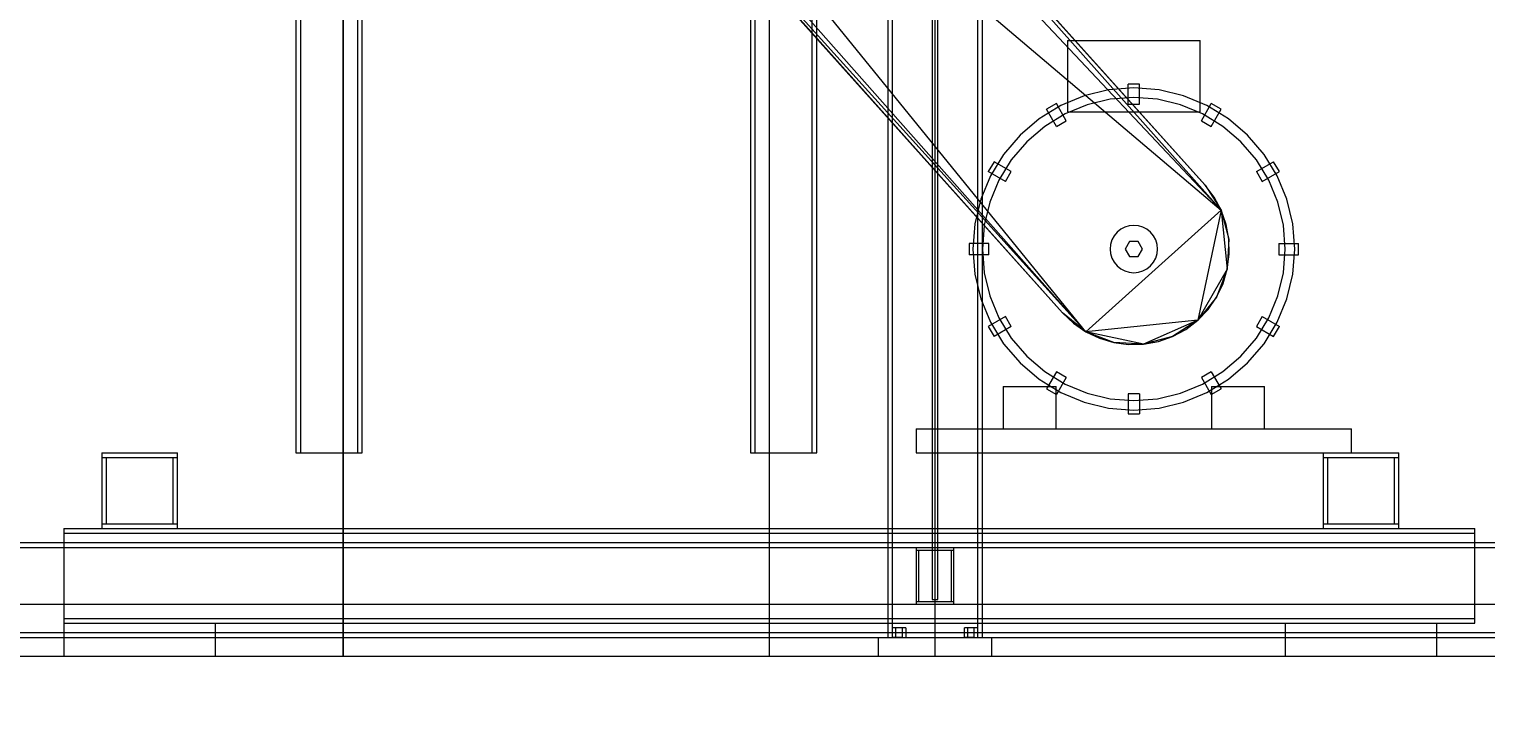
# Model space of a CAD drawing. Header units: millimetres. Extents: x -1970 to 59977, y -50268 to 6837.
# Drawn here: x 55882 to 57421, y -56 to 662 of the extents above; entities that cross this region are included whole.
import ezdxf

# ---------------------------------------------------------------- set-up
doc = ezdxf.new("R2010")
doc.units = ezdxf.units.MM
for name, color, linetype, lineweight in [('COTAS_O', 1, 'Continuous', 0), ('COTAS_P', 1, 'Continuous', 0), ('lateral_secador', 7, 'Continuous', 0)]:
    doc.layers.add(name, color=color, linetype=linetype, lineweight=lineweight)
doc.dimstyles.new('R19_100', dxfattribs={"dimtxt": 250, "dimasz": 150, "dimexe": 150, "dimexo": 80, "dimgap": 100, "dimtad": 1, "dimtih": 1, "dimtoh": 1, "dimdsep": 46, "dimcen": 0.09, "dimadec": 0, "dimazin": 0, "dimtfac": 1, "dimtdec": 4, "dimtofl": 0, "dimtmove": 0, "dimatfit": 3, "dimfxl": 1, "dimtolj": 1, "dimtzin": 0, "dimarcsym": 0})

# ---------------------------------------------------------------- blocks, each defined once
blk = doc.blocks.new('*D22')
at = {"layer": 'COTAS_O', "color": 0, "lineweight": -2, "transparency": 16777216}
for p, q in [((38839.3, -80), (38839.3, -1050)), ((58839.3, -80), (58839.3, -1050)), ((38989.3, -900), (58689.3, -900))]:
    blk.add_line(p, q, dxfattribs=at)
at = {"layer": 'COTAS_O', "color": 0, "transparency": 16777216}
for points in [[(38989.3, -875), (38989.3, -925), (38839.3, -900)], [(58689.3, -875), (58689.3, -925), (58839.3, -900)]]:
    blk.add_solid(points, dxfattribs=at)
at = {"layer": 'Defpoints', "color": 0, "transparency": 16777216}
for p in [(38839.3, 0), (58839.3, 0), (58839.3, -900)]:
    blk.add_point(p, dxfattribs=at)
blk = doc.blocks.new('*D24')
at = {"layer": 'COTAS_P', "color": 0, "lineweight": -2, "transparency": 16777216}
for p, q in [((112.7, -80), (112.7, -2650)), ((59977.3, -80), (59977.3, -2650)), ((262.7, -2500), (59827.3, -2500))]:
    blk.add_line(p, q, dxfattribs=at)
at = {"layer": 'COTAS_P', "color": 0, "transparency": 16777216}
for points in [[(262.7, -2475), (262.7, -2525), (112.7, -2500)], [(59827.3, -2475), (59827.3, -2525), (59977.3, -2500)]]:
    blk.add_solid(points, dxfattribs=at)
at = {"layer": 'Defpoints', "color": 0, "transparency": 16777216}
for p in [(112.7, 0), (59977.3, 0), (59977.3, -2500)]:
    blk.add_point(p, dxfattribs=at)

msp = doc.modelspace()

# ---------------------------------------------------------------- linework, layer by layer
at = {"layer": 'lateral_secador'}
for p, q in [((56214.253, 0), (56214.253, 2925)), ((56664.253, 0), (56664.253, 2925)), ((56789.253, 2925), (56789.253, 20)), ((56794.253, 20), (56794.253, 2925)), ((56836.253, 2925), (56836.253, 60)), ((56839.253, 0), (56839.253, 2925)), ((56842.253, 60), (56842.253, 2925)), ((56884.253, 2925), (56884.253, 20)), ((56889.253, 20), (56889.253, 2925)), ((56444.726, 1210.852), (57141.597, 470.91)), ((56502.96, 1188.374), (57124.435, 497.443)), ((56502.96, 1188.374), (57141.597, 470.91)), ((57124.435, 497.443), (56514.435, 1177.443)), ((56998.591, 342.625), (56345.028, 1146.37)), ((56345.028, 1146.37), (57141.597, 470.91)), ((56998.591, 342.625), (56341.646, 1084.04)), ((56974.071, 362.557), (56354.446, 1055.148)), ((56998.591, 342.625), (56354.446, 1055.148)), ((56364.071, 1042.557), (56974.071, 362.557)), ((56214.253, 1010), (56214.253, 0)), ((56664.253, 0), (56664.253, 1010)), ((56164.253, 695), (56164.253, 215)), ((56169.253, 215), (56169.253, 695)), ((56229.253, 695), (56229.253, 215)), ((56234.253, 215), (56234.253, 695)), ((56644.253, 695), (56644.253, 215)), ((56649.253, 215), (56649.253, 695)), ((56709.253, 695), (56709.253, 215)), ((56714.253, 215), (56714.253, 695)), ((56979.253, 650), (57119.253, 650)), ((56979.253, 650), (56979.253, 575)), ((57119.253, 575), (57119.253, 650)), ((57043.253, 583), (57043.253, 604)), ((57055.253, 604), (57043.253, 604)), ((57055.253, 583), (57055.253, 604)), ((56996.72, 591.68), (56972.075, 581.471)), ((57022.659, 597.907), (56996.72, 591.68)), ((57024.223, 588.03), (56999.81, 582.169)), ((57049.253, 600), (57022.659, 597.907)), ((57049.253, 590), (57024.223, 588.03)), ((57075.847, 597.907), (57049.253, 600)), ((57074.282, 588.03), (57049.253, 590)), ((57098.696, 582.169), (57074.282, 588.03)), ((57101.786, 591.68), (57075.847, 597.907)), ((57126.431, 581.471), (57101.786, 591.68)), ((56972.075, 581.471), (56949.329, 567.533)), ((56976.614, 572.561), (56955.207, 559.443)), ((56967.449, 583.688), (56957.057, 577.688)), ((56967.557, 559.502), (56957.057, 577.688)), ((56977.949, 565.502), (56967.449, 583.688)), ((56999.81, 582.169), (56976.614, 572.561)), ((56979.253, 575), (57119.253, 575)), ((57043.253, 583), (57055.253, 583)), ((57121.891, 572.561), (57098.696, 582.169)), ((57120.557, 565.502), (57131.057, 583.688)), ((57143.299, 559.443), (57121.891, 572.561)), ((57149.176, 567.533), (57126.431, 581.471)), ((57130.949, 559.502), (57141.449, 577.688)), ((57141.449, 577.688), (57131.057, 583.688)), ((56949.329, 567.533), (56929.045, 550.208)), ((56955.207, 559.443), (56936.116, 543.137)), ((56967.557, 559.502), (56977.949, 565.502)), ((57120.557, 565.502), (57130.949, 559.502)), ((57162.39, 543.137), (57143.299, 559.443)), ((57169.461, 550.208), (57149.176, 567.533)), ((56929.045, 550.208), (56911.72, 529.923)), ((56936.116, 543.137), (56919.81, 524.046)), ((57178.696, 524.046), (57162.39, 543.137)), ((57186.786, 529.923), (57169.461, 550.208)), ((56911.72, 529.923), (56897.782, 507.178)), ((56919.81, 524.046), (56906.692, 502.638)), ((57191.814, 502.638), (57178.696, 524.046)), ((57200.724, 507.178), (57186.786, 529.923)), ((56901.565, 522.196), (56895.565, 511.804)), ((56913.751, 501.304), (56895.565, 511.804)), ((56919.751, 511.696), (56901.565, 522.196)), ((56913.751, 501.304), (56919.751, 511.696)), ((57178.755, 511.696), (57196.941, 522.196)), ((57178.755, 511.696), (57184.755, 501.304)), ((57184.755, 501.304), (57202.941, 511.804)), ((57202.941, 511.804), (57196.941, 522.196)), ((56897.782, 507.178), (56887.573, 482.533)), ((56906.692, 502.638), (56897.084, 479.443)), ((57124.435, 497.443), (57141.597, 470.91)), ((57134.06, 484.852), (57124.435, 497.443)), ((57201.422, 479.443), (57191.814, 502.638)), ((57210.933, 482.533), (57200.724, 507.178)), ((56887.573, 482.533), (56881.346, 456.594)), ((56897.084, 479.443), (56891.223, 455.03)), ((57141.597, 470.91), (57134.06, 484.852)), ((57207.283, 455.03), (57201.422, 479.443)), ((57217.16, 456.594), (57210.933, 482.533)), ((57141.597, 470.91), (56998.591, 342.625)), ((57141.597, 470.91), (57116.696, 354.817)), ((57141.597, 470.91), (57149.72, 440.371)), ((57146.86, 455.96), (57141.597, 470.91)), ((57141.597, 470.91), (57148.007, 408.818)), ((56881.346, 456.594), (56879.253, 430)), ((56891.223, 455.03), (56889.253, 430)), ((57031.575, 447.678), (57028.466, 443.889)), ((57035.364, 450.787), (57031.575, 447.678)), ((57039.686, 453.097), (57035.364, 450.787)), ((57044.376, 454.52), (57039.686, 453.097)), ((57049.253, 455), (57044.376, 454.52)), ((57054.13, 454.52), (57049.253, 455)), ((57058.82, 453.097), (57054.13, 454.52)), ((57063.142, 450.787), (57058.82, 453.097)), ((57066.931, 447.678), (57063.142, 450.787)), ((57070.04, 443.889), (57066.931, 447.678)), ((57149.72, 440.371), (57146.86, 455.96)), ((57209.253, 430), (57207.283, 455.03)), ((57219.253, 430), (57217.16, 456.594)), ((56896.253, 436), (56875.253, 436)), ((56875.253, 436), (56875.253, 424)), ((56896.253, 424), (56896.253, 436)), ((57024.733, 434.877), (57024.253, 430)), ((57026.156, 439.567), (57024.733, 434.877)), ((57028.466, 443.889), (57026.156, 439.567)), ((57044.753, 437.794), (57040.253, 430)), ((57053.753, 437.794), (57044.753, 437.794)), ((57058.253, 430), (57053.753, 437.794)), ((57072.35, 439.567), (57070.04, 443.889)), ((57073.773, 434.877), (57072.35, 439.567)), ((57074.253, 430), (57073.773, 434.877)), ((57149.72, 440.371), (57148.007, 408.818)), ((57150.105, 424.527), (57149.72, 440.371)), ((57202.253, 436), (57223.253, 436)), ((57202.253, 436), (57202.253, 424)), ((57223.253, 424), (57223.253, 436)), ((56896.253, 424), (56875.253, 424)), ((56879.253, 430), (56881.346, 403.406)), ((56889.253, 430), (56891.223, 404.97)), ((57024.253, 430), (57024.733, 425.123)), ((57024.733, 425.123), (57026.156, 420.433)), ((57026.156, 420.433), (57028.466, 416.111)), ((57028.466, 416.111), (57031.575, 412.322)), ((57040.253, 430), (57044.753, 422.206)), ((57044.753, 422.206), (57053.753, 422.206)), ((57053.753, 422.206), (57058.253, 430)), ((57066.931, 412.322), (57070.04, 416.111)), ((57070.04, 416.111), (57072.35, 420.433)), ((57072.35, 420.433), (57073.773, 425.123)), ((57073.773, 425.123), (57074.253, 430)), ((57148.007, 408.818), (57150.105, 424.527)), ((57202.253, 424), (57223.253, 424)), ((57207.283, 404.97), (57209.253, 430)), ((57217.16, 403.406), (57219.253, 430)), ((56881.346, 403.406), (56887.573, 377.467)), ((56891.223, 404.97), (56897.084, 380.557)), ((57031.575, 412.322), (57035.364, 409.213)), ((57035.364, 409.213), (57039.686, 406.903)), ((57039.686, 406.903), (57044.376, 405.48)), ((57044.376, 405.48), (57049.253, 405)), ((57049.253, 405), (57054.13, 405.48)), ((57054.13, 405.48), (57058.82, 406.903)), ((57058.82, 406.903), (57063.142, 409.213)), ((57063.142, 409.213), (57066.931, 412.322)), ((57148.007, 408.818), (57116.696, 354.817)), ((57148.007, 408.818), (57136.628, 379.338)), ((57143.478, 393.63), (57148.007, 408.818)), ((57201.422, 380.557), (57207.283, 404.97)), ((57210.933, 377.467), (57217.16, 403.406)), ((57136.628, 379.338), (57143.478, 393.63)), ((56887.573, 377.467), (56897.782, 352.822)), ((56897.084, 380.557), (56906.692, 357.362)), ((57136.628, 379.338), (57116.696, 354.817)), ((57127.626, 366.293), (57136.628, 379.338)), ((57191.814, 357.362), (57201.422, 380.557)), ((57200.724, 352.822), (57210.933, 377.467)), ((56913.751, 358.696), (56895.565, 348.196)), ((56906.692, 357.362), (56919.81, 335.954)), ((56919.751, 348.304), (56913.751, 358.696)), ((56998.591, 342.625), (56974.071, 362.557)), ((56974.071, 362.557), (56985.546, 351.626)), ((57116.696, 354.817), (56998.591, 342.625)), ((57116.696, 354.817), (57059.624, 329.534)), ((57116.696, 354.817), (57090.163, 337.656)), ((57104.105, 345.193), (57116.696, 354.817)), ((57116.696, 354.817), (57127.626, 366.293)), ((57178.696, 335.954), (57191.814, 357.362)), ((57184.755, 358.696), (57178.755, 348.304)), ((57184.755, 358.696), (57202.941, 348.196)), ((56895.565, 348.196), (56901.565, 337.804)), ((56897.782, 352.822), (56911.72, 330.077)), ((56919.751, 348.304), (56901.565, 337.804)), ((56985.546, 351.626), (56998.591, 342.625)), ((57028.071, 331.246), (56998.591, 342.625)), ((56998.591, 342.625), (57012.884, 335.776)), ((57059.624, 329.534), (56998.591, 342.625)), ((57090.163, 337.656), (57104.105, 345.193)), ((57178.755, 348.304), (57196.941, 337.804)), ((57186.786, 330.077), (57200.724, 352.822)), ((57196.941, 337.804), (57202.941, 348.196)), ((56911.72, 330.077), (56929.045, 309.792)), ((56919.81, 335.954), (56936.116, 316.863)), ((57012.884, 335.776), (57028.071, 331.246)), ((57059.624, 329.534), (57028.071, 331.246)), ((57028.071, 331.246), (57043.78, 329.148)), ((57043.78, 329.148), (57059.624, 329.534)), ((57090.163, 337.656), (57059.624, 329.534)), ((57059.624, 329.534), (57075.214, 332.393)), ((57075.214, 332.393), (57090.163, 337.656)), ((57162.39, 316.863), (57178.696, 335.954)), ((57169.461, 309.792), (57186.786, 330.077)), ((56929.045, 309.792), (56949.329, 292.467)), ((56936.116, 316.863), (56955.207, 300.557)), ((57143.299, 300.557), (57162.39, 316.863)), ((57149.176, 292.467), (57169.461, 309.792)), ((56949.329, 292.467), (56972.075, 278.529)), ((56955.207, 300.557), (56976.614, 287.439)), ((56967.557, 300.498), (56957.057, 282.312)), ((56977.949, 294.498), (56967.449, 276.312)), ((56977.949, 294.498), (56967.557, 300.498)), ((57130.949, 300.498), (57120.557, 294.498)), ((57120.557, 294.498), (57131.057, 276.312)), ((57121.891, 287.439), (57143.299, 300.557)), ((57126.431, 278.529), (57149.176, 292.467)), ((57130.949, 300.498), (57141.449, 282.312)), ((56911.253, 285), (56967.253, 285)), ((56911.253, 285), (56911.253, 240)), ((56957.057, 282.312), (56967.449, 276.312)), ((56967.253, 240), (56967.253, 285)), ((56972.075, 278.529), (56996.72, 268.32)), ((56976.614, 287.439), (56999.81, 277.831)), ((56999.81, 277.831), (57024.223, 271.97)), ((57043.253, 277), (57043.253, 256)), ((57055.253, 277), (57043.253, 277)), ((57055.253, 277), (57055.253, 256)), ((57074.282, 271.97), (57098.696, 277.831)), ((57098.696, 277.831), (57121.891, 287.439)), ((57101.786, 268.32), (57126.431, 278.529)), ((57131.057, 276.312), (57141.449, 282.312)), ((57131.253, 285), (57187.253, 285)), ((57131.253, 285), (57131.253, 240)), ((57187.253, 240), (57187.253, 285)), ((56996.72, 268.32), (57022.659, 262.093)), ((57022.659, 262.093), (57049.253, 260)), ((57024.223, 271.97), (57049.253, 270)), ((57049.253, 270), (57074.282, 271.97)), ((57049.253, 260), (57075.847, 262.093)), ((57075.847, 262.093), (57101.786, 268.32)), ((57043.253, 256), (57055.253, 256)), ((56819.253, 240), (57279.253, 240)), ((56819.253, 240), (56819.253, 215)), ((56911.253, 240), (56967.253, 240)), ((57131.253, 240), (57187.253, 240)), ((57279.253, 215), (57279.253, 240)), ((55959.253, 215), (56039.253, 215)), ((55959.253, 215), (55959.253, 210)), ((55959.253, 210), (56039.253, 210)), ((55959.253, 210), (55964.253, 210)), ((55959.253, 210), (55959.253, 140)), ((55964.253, 140), (55964.253, 210)), ((56034.253, 210), (56039.253, 210)), ((56034.253, 210), (56034.253, 140)), ((56039.253, 210), (56039.253, 215)), ((56039.253, 140), (56039.253, 210)), ((56164.253, 215), (56234.253, 215)), ((56164.253, 215), (56169.253, 215)), ((56229.253, 215), (56234.253, 215)), ((56644.253, 215), (56714.253, 215)), ((56644.253, 215), (56649.253, 215)), ((56709.253, 215), (56714.253, 215)), ((56819.253, 215), (57279.253, 215)), ((57249.253, 215), (57329.253, 215)), ((57249.253, 215), (57249.253, 210)), ((57249.253, 210), (57329.253, 210)), ((57249.253, 210), (57254.253, 210)), ((57249.253, 210), (57249.253, 140)), ((57254.253, 140), (57254.253, 210)), ((57324.253, 210), (57329.253, 210)), ((57324.253, 210), (57324.253, 140)), ((57329.253, 210), (57329.253, 215)), ((57329.253, 140), (57329.253, 210)), ((55959.253, 140), (56039.253, 140)), ((55959.253, 140), (55959.253, 135)), ((55959.253, 140), (55964.253, 140)), ((56034.253, 140), (56039.253, 140)), ((56039.253, 135), (56039.253, 140)), ((57249.253, 140), (57329.253, 140)), ((57249.253, 140), (57249.253, 135)), ((57249.253, 140), (57254.253, 140)), ((57324.253, 140), (57329.253, 140)), ((57329.253, 135), (57329.253, 140)), ((55919.253, 135), (57409.253, 135)), ((55919.253, 135), (55919.253, 130)), ((55919.253, 130), (57409.253, 130)), ((55919.253, 130), (55919.253, 40)), ((55959.253, 135), (56039.253, 135)), ((57249.253, 135), (57329.253, 135)), ((57409.253, 130), (57409.253, 135)), ((57409.253, 40), (57409.253, 130)), ((38839.253, 120), (58839.253, 120)), ((38839.253, 115), (58839.253, 115)), ((56819.253, 115), (56859.253, 115)), ((56819.253, 115), (56819.253, 112)), ((56819.253, 112), (56859.253, 112)), ((56819.253, 112), (56822.253, 112)), ((56819.253, 112), (56819.253, 58)), ((56822.253, 58), (56822.253, 112)), ((56856.253, 112), (56859.253, 112)), ((56856.253, 112), (56856.253, 58)), ((56859.253, 112), (56859.253, 115)), ((56859.253, 58), (56859.253, 112)), ((38839.253, 55), (58839.253, 55)), ((56819.253, 58), (56859.253, 58)), ((56819.253, 58), (56819.253, 55)), ((56819.253, 58), (56822.253, 58)), ((56819.253, 55), (56859.253, 55)), ((56836.253, 60), (56842.253, 60)), ((56856.253, 58), (56859.253, 58)), ((56859.253, 55), (56859.253, 58)), ((55919.253, 40), (57409.253, 40)), ((55919.253, 40), (55919.253, 35)), ((55919.253, 35), (57409.253, 35)), ((55919.253, 35), (56079.253, 35)), ((55919.253, 35), (55919.253, 0)), ((56079.253, 0), (56079.253, 35)), ((57209.253, 35), (57369.253, 35)), ((57209.253, 35), (57209.253, 0)), ((57369.253, 0), (57369.253, 35)), ((57409.253, 35), (57409.253, 40)), ((38839.253, 25), (58839.253, 25)), ((38839.253, 20), (58839.253, 20)), ((56779.253, 20), (56899.253, 20)), ((56779.253, 20), (56779.253, 0)), ((56789.253, 20), (56889.253, 20)), ((56789.253, 20), (56794.253, 20)), ((56797.753, 30), (56794.253, 30)), ((56794.253, 20), (56794.253, 30)), ((56797.753, 20), (56794.253, 20)), ((56804.753, 30), (56797.753, 30)), ((56797.753, 20), (56797.753, 30)), ((56804.753, 20), (56797.753, 20)), ((56808.253, 30), (56804.753, 30)), ((56804.753, 20), (56804.753, 30)), ((56804.753, 20), (56808.253, 20)), ((56808.253, 30), (56808.253, 20)), ((56873.753, 30), (56870.253, 30)), ((56870.253, 20), (56870.253, 30)), ((56873.753, 20), (56870.253, 20)), ((56880.753, 30), (56873.753, 30)), ((56873.753, 20), (56873.753, 30)), ((56880.753, 20), (56873.753, 20)), ((56884.253, 30), (56880.753, 30)), ((56880.753, 20), (56880.753, 30)), ((56880.753, 20), (56884.253, 20)), ((56884.253, 30), (56884.253, 20)), ((56884.253, 20), (56889.253, 20)), ((56899.253, 0), (56899.253, 20)), ((38839.253, 0), (58839.253, 0)), ((55839.253, 0), (56214.253, 0)), ((55919.253, 0), (56079.253, 0)), ((56214.253, 0), (56664.253, 0)), ((56664.253, 0), (56839.253, 0)), ((56779.253, 0), (56899.253, 0)), ((56839.253, 0), (57839.253, 0)), ((57209.253, 0), (57369.253, 0))]:
    msp.add_line(p, q, dxfattribs=at)

# ---------------------------------------------------------------- dimensions: what is measured, and where the dimension line sits
at = {"layer": 'COTAS_O'}
dim = msp.add_aligned_dim(p1=(38839.253, 0), p2=(58839.253, 0), distance=-900, text='<> O', dimstyle='R19_100', dxfattribs=at)
dim.commit()
dim.dimension.update_dxf_attribs({"geometry": '*D22', "text_midpoint": (48839.253, -900)})
at = {"layer": 'COTAS_P'}
dim = msp.add_aligned_dim(p1=(112.7, 0), p2=(59977.253, 0), distance=-2500, text='<> P', dimstyle='R19_100', dxfattribs=at)
dim.commit()
dim.dimension.update_dxf_attribs({"geometry": '*D24', "text_midpoint": (30044.976, -2500)})

doc.saveas('drawing.dxf')
